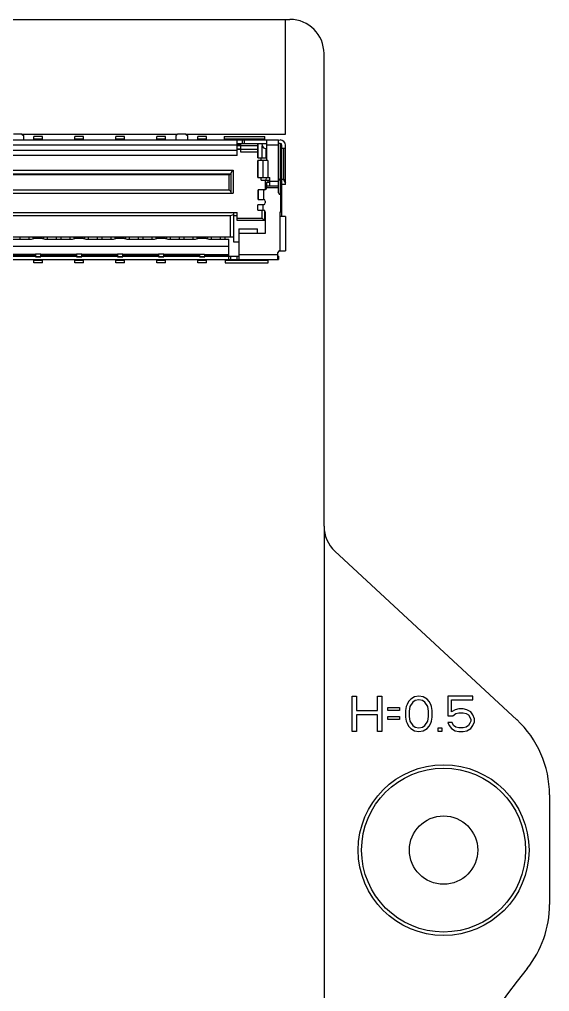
# Model space of a CAD drawing. Header units: millimetres. Extents: x 0 to 594, y 0 to 420.
# Drawn here: x 154.33 to 169.84, y 246.44 to 274.91 of the extents above; entities that cross this region are included whole.
import ezdxf

# ---------------------------------------------------------------- set-up
doc = ezdxf.new("R2010")
doc.units = ezdxf.units.MM
doc.header["$LTSCALE"] = 32.67
doc.layers.get('0').update_dxf_attribs({"linetype": 'CONTINUOUS'})

msp = doc.modelspace()

# ---------------------------------------------------------------- linework, layer by layer
at = {"color": 7, "linetype": 'CONTINUOUS'}
for p, q in [((138.441, 274.913), (162.241, 274.913)), ((163.241, 260.07), (163.241, 273.913)), ((143.041, 271.383), (161.911, 271.383)), ((154.401, 271.553), (154.151, 271.553)), ((154.401, 271.553), (154.451, 271.503)), ((154.451, 271.383), (154.451, 271.503)), ((154.751, 271.383), (154.751, 271.483)), ((155.001, 271.483), (154.751, 271.483)), ((155.001, 271.383), (155.001, 271.483)), ((155.951, 271.383), (155.951, 271.483)), ((156.201, 271.483), (155.951, 271.483)), ((156.201, 271.383), (156.201, 271.483)), ((157.151, 271.383), (157.151, 271.483)), ((157.401, 271.483), (157.151, 271.483)), ((157.401, 271.383), (157.401, 271.483)), ((158.351, 271.383), (158.351, 271.483)), ((158.601, 271.483), (158.351, 271.483)), ((158.601, 271.383), (158.601, 271.483)), ((158.901, 271.503), (158.951, 271.553)), ((158.901, 271.503), (158.901, 271.383)), ((159.201, 271.553), (158.951, 271.553)), ((159.201, 271.553), (159.251, 271.503)), ((159.251, 271.383), (159.251, 271.503)), ((159.551, 271.383), (159.551, 271.483)), ((159.801, 271.483), (159.551, 271.483)), ((159.801, 271.383), (159.801, 271.483)), ((160.321, 271.483), (160.321, 271.383)), ((160.321, 271.483), (161.511, 271.483)), ((160.701, 270.933), (160.701, 271.383)), ((160.851, 271.283), (160.851, 271.383)), ((161.511, 271.383), (161.511, 271.483)), ((161.561, 271.383), (161.561, 270.783)), ((161.911, 271.382), (161.961, 271.383)), ((161.911, 269.833), (161.911, 271.382)), ((160.701, 271.283), (161.561, 271.283)), ((160.701, 271.263), (160.801, 271.263)), ((161.301, 271.213), (160.701, 271.213)), ((160.801, 271.113), (160.701, 271.113)), ((160.801, 271.1), (160.701, 271.1)), ((160.801, 271.283), (160.801, 271.033)), ((161.301, 271.103), (160.801, 271.103)), ((161.301, 270.863), (161.301, 271.283)), ((161.422, 271.283), (161.435, 271.214)), ((161.534, 271.133), (161.561, 271.133)), ((161.961, 271.283), (161.911, 271.283)), ((161.961, 271.283), (161.961, 269.783)), ((162.011, 269.143), (162.011, 271.233)), ((162.111, 271.133), (162.011, 271.133)), ((162.061, 270.233), (162.061, 271.133)), ((162.111, 270.083), (162.111, 271.233)), ((160.701, 270.933), (144.251, 270.933)), ((160.801, 271.033), (161.301, 271.033)), ((161.301, 270.863), (161.553, 270.863)), ((161.401, 270.783), (161.401, 270.863)), ((161.553, 270.863), (161.553, 270.783)), ((144.371, 270.503), (160.582, 270.503)), ((160.582, 270.503), (160.582, 269.823)), ((161.301, 270.283), (161.301, 270.783)), ((161.601, 270.783), (161.301, 270.783)), ((160.554, 270.489), (160.518, 270.4)), ((161.301, 270.283), (161.651, 270.283)), ((161.401, 270.203), (161.401, 270.283)), ((161.549, 270.283), (161.534, 270.203)), ((161.651, 270.033), (161.651, 270.283)), ((161.961, 270.203), (161.911, 270.253)), ((161.401, 270.203), (161.651, 270.203)), ((161.531, 269.928), (161.531, 270.203)), ((161.561, 270.133), (161.561, 269.973)), ((161.651, 270.133), (161.561, 270.133)), ((161.911, 270.033), (161.561, 270.033)), ((161.601, 270.203), (161.601, 270.133)), ((162.011, 270.203), (161.911, 270.203)), ((162.111, 270.083), (162.011, 270.083)), ((144.371, 269.823), (160.582, 269.823)), ((161.309, 269.643), (161.309, 269.923)), ((161.511, 269.923), (161.309, 269.923)), ((161.961, 269.783), (162.011, 269.783)), ((161.981, 269.283), (161.981, 269.783)), ((161.301, 269.328), (161.301, 269.488)), ((161.471, 269.488), (161.301, 269.488)), ((161.309, 269.643), (161.471, 269.643)), ((161.521, 269.593), (161.521, 269.538)), ((144.251, 269.263), (160.701, 269.263)), ((160.501, 269.163), (144.451, 269.163)), ((160.601, 269.199), (160.501, 269.163)), ((160.501, 268.543), (160.501, 269.163)), ((160.601, 268.393), (160.601, 269.263)), ((160.701, 269.163), (160.601, 269.163)), ((160.701, 269.023), (160.701, 269.263)), ((160.701, 269.093), (161.431, 269.093)), ((161.301, 269.328), (161.471, 269.328)), ((161.431, 269.093), (161.431, 269.328)), ((161.501, 269.023), (161.431, 269.093)), ((161.501, 269.318), (161.501, 269.023)), ((161.521, 269.278), (161.521, 268.643)), ((161.961, 269.143), (161.961, 269.283)), ((161.961, 269.283), (162.011, 269.283)), ((162.111, 269.143), (161.961, 269.143)), ((162.111, 269.143), (162.111, 268.133)), ((161.501, 269.023), (160.701, 269.023)), ((144.351, 268.543), (160.601, 268.543)), ((154.351, 268.481), (154.351, 268.543)), ((154.601, 268.543), (154.601, 268.481)), ((154.726, 268.492), (154.726, 268.543)), ((155.026, 268.543), (155.026, 268.492)), ((155.151, 268.481), (155.151, 268.543)), ((155.401, 268.543), (155.401, 268.481)), ((155.551, 268.481), (155.551, 268.543)), ((155.801, 268.543), (155.801, 268.481)), ((155.926, 268.492), (155.926, 268.543)), ((156.226, 268.543), (156.226, 268.492)), ((156.351, 268.481), (156.351, 268.543)), ((156.601, 268.543), (156.601, 268.481)), ((156.751, 268.481), (156.751, 268.543)), ((157.001, 268.543), (157.001, 268.481)), ((157.126, 268.492), (157.126, 268.543)), ((157.426, 268.543), (157.426, 268.492)), ((157.551, 268.481), (157.551, 268.543)), ((157.801, 268.543), (157.801, 268.481)), ((157.951, 268.481), (157.951, 268.543)), ((158.201, 268.543), (158.201, 268.481)), ((158.326, 268.492), (158.326, 268.543)), ((158.626, 268.543), (158.626, 268.492)), ((158.751, 268.481), (158.751, 268.543)), ((159.001, 268.543), (159.001, 268.481)), ((159.151, 268.481), (159.151, 268.543)), ((159.401, 268.543), (159.401, 268.481)), ((159.526, 268.492), (159.526, 268.543)), ((159.826, 268.543), (159.826, 268.492)), ((159.951, 268.481), (159.951, 268.543)), ((160.201, 268.543), (160.201, 268.481)), ((160.351, 268.481), (160.351, 268.543)), ((160.746, 268.785), (160.746, 267.883)), ((160.746, 268.785), (161.296, 268.785)), ((161.296, 268.643), (161.296, 268.785)), ((161.521, 268.643), (161.296, 268.643)), ((153.871, 268.481), (154.681, 268.481)), ((154.681, 268.481), (154.751, 268.499)), ((154.751, 268.508), (155.001, 268.508)), ((154.751, 268.507), (154.751, 268.499)), ((155.001, 268.499), (155.001, 268.507)), ((155.001, 268.499), (155.071, 268.481)), ((155.071, 268.481), (155.881, 268.481)), ((155.881, 268.481), (155.951, 268.499)), ((155.951, 268.508), (156.201, 268.508)), ((155.951, 268.507), (155.951, 268.499)), ((156.201, 268.499), (156.201, 268.507)), ((156.201, 268.499), (156.271, 268.481)), ((156.271, 268.481), (157.081, 268.481)), ((157.081, 268.481), (157.151, 268.499)), ((157.151, 268.508), (157.401, 268.508)), ((157.151, 268.507), (157.151, 268.499)), ((157.401, 268.499), (157.401, 268.507)), ((157.401, 268.499), (157.471, 268.481)), ((157.471, 268.481), (158.281, 268.481)), ((158.281, 268.481), (158.351, 268.499)), ((158.351, 268.508), (158.601, 268.508)), ((158.351, 268.507), (158.351, 268.499)), ((158.601, 268.499), (158.601, 268.507)), ((158.601, 268.499), (158.671, 268.481)), ((158.671, 268.481), (159.481, 268.481)), ((159.481, 268.481), (159.551, 268.499)), ((159.551, 268.508), (159.801, 268.508)), ((159.551, 268.507), (159.551, 268.499)), ((159.801, 268.499), (159.801, 268.507)), ((159.801, 268.499), (159.871, 268.481)), ((159.871, 268.481), (160.451, 268.481)), ((160.451, 267.883), (160.451, 268.481)), ((160.746, 268.393), (160.601, 268.393)), ((154.801, 268.033), (153.751, 268.033)), ((154.801, 268.035), (154.801, 267.964)), ((154.951, 268.035), (154.801, 268.035)), ((154.801, 267.964), (154.951, 267.964)), ((154.951, 267.964), (154.951, 268.035)), ((156.001, 268.033), (154.951, 268.033)), ((156.001, 268.035), (156.001, 267.964)), ((156.151, 268.035), (156.001, 268.035)), ((156.001, 267.964), (156.151, 267.964)), ((156.151, 267.964), (156.151, 268.035)), ((157.201, 268.033), (156.151, 268.033)), ((157.201, 268.035), (157.201, 267.964)), ((157.351, 268.035), (157.201, 268.035)), ((157.201, 267.964), (157.351, 267.964)), ((157.351, 267.964), (157.351, 268.035)), ((158.401, 268.033), (157.351, 268.033)), ((158.401, 268.035), (158.401, 267.964)), ((158.551, 268.035), (158.401, 268.035)), ((158.401, 267.964), (158.551, 267.964)), ((158.551, 267.964), (158.551, 268.035)), ((159.601, 268.033), (158.551, 268.033)), ((159.601, 268.035), (159.601, 267.964)), ((159.601, 267.964), (159.751, 267.964)), ((159.751, 268.033), (160.451, 268.033)), ((159.751, 267.964), (159.751, 268.032)), ((160.451, 267.983), (160.746, 267.983)), ((161.891, 267.883), (161.891, 268.083)), ((161.911, 267.983), (161.893, 267.983)), ((161.911, 267.983), (161.911, 267.883)), ((161.941, 268.133), (162.111, 268.133)), ((143.061, 267.883), (161.891, 267.883)), ((154.751, 267.783), (154.751, 267.883)), ((155.001, 267.783), (154.751, 267.783)), ((155.001, 267.783), (155.001, 267.883)), ((155.951, 267.783), (155.951, 267.883)), ((156.201, 267.783), (155.951, 267.783)), ((156.201, 267.783), (156.201, 267.883)), ((157.151, 267.783), (157.151, 267.883)), ((157.401, 267.783), (157.151, 267.783)), ((157.401, 267.783), (157.401, 267.883)), ((158.351, 267.783), (158.351, 267.883)), ((158.601, 267.783), (158.351, 267.783)), ((158.601, 267.783), (158.601, 267.883)), ((159.551, 267.783), (159.551, 267.883)), ((159.801, 267.783), (159.551, 267.783)), ((159.801, 267.783), (159.801, 267.883)), ((160.351, 267.883), (160.351, 267.783)), ((160.351, 267.783), (161.611, 267.783)), ((161.611, 267.783), (161.611, 267.883)), ((161.901, 267.883), (161.911, 267.883)), ((163.561, 259.337), (168.881, 254.403)), ((169.841, 252.204), (169.841, 248.988))]:
    msp.add_line(p, q, dxfattribs=at)
at = {"color": 40, "linetype": 'CONTINUOUS'}
for p, q in [((162.111, 271.553), (162.111, 274.913)), ((154.401, 271.553), (158.951, 271.553)), ((159.201, 271.553), (162.111, 271.553)), ((163.241, 260.07), (163.241, 233.598))]:
    msp.add_line(p, q, dxfattribs=at)
at = {"color": 9, "linetype": 'CONTINUOUS'}
for p, q in [((154.751, 271.413), (155.001, 271.413)), ((155.951, 271.413), (156.201, 271.413)), ((157.151, 271.413), (157.401, 271.413)), ((158.351, 271.413), (158.601, 271.413)), ((159.551, 271.413), (159.801, 271.413)), ((160.321, 271.413), (161.511, 271.413)), ((160.901, 271.383), (160.901, 271.283)), ((160.701, 271.233), (144.251, 271.233)), ((144.251, 271.083), (160.701, 271.083)), ((161.304, 271.283), (161.304, 270.863)), ((161.435, 270.863), (161.435, 271.214)), ((161.534, 271.133), (161.534, 270.863)), ((161.911, 271.233), (161.561, 271.233)), ((161.304, 270.783), (161.304, 270.283)), ((161.455, 270.283), (161.455, 270.783)), ((161.601, 270.783), (161.601, 270.283)), ((160.554, 270.489), (144.399, 270.489)), ((144.445, 270.391), (160.508, 270.391)), ((160.469, 270.363), (144.484, 270.363)), ((160.469, 269.923), (160.469, 270.363)), ((160.518, 270.4), (160.518, 269.842)), ((162.011, 270.233), (162.061, 270.233)), ((161.911, 269.983), (161.561, 269.983)), ((161.651, 270.179), (161.911, 270.179)), ((144.484, 269.923), (160.469, 269.923)), ((161.327, 269.643), (161.327, 269.923)), ((161.471, 269.923), (161.471, 269.643)), ((161.451, 269.488), (161.451, 269.328)), ((161.961, 268.133), (161.961, 269.143)), ((161.296, 268.643), (160.746, 268.643)), ((144.501, 268.27), (160.451, 268.27)), ((155.001, 268.506), (154.751, 268.506)), ((156.201, 268.506), (155.951, 268.506)), ((157.401, 268.506), (157.151, 268.506)), ((158.601, 268.506), (158.351, 268.506)), ((159.801, 268.506), (159.551, 268.506)), ((154.801, 268), (153.751, 268)), ((153.751, 267.982), (154.801, 267.982)), ((154.801, 267.971), (154.951, 267.971)), ((156.001, 268), (154.951, 268)), ((154.951, 267.982), (156.001, 267.982)), ((156.001, 267.971), (156.151, 267.971)), ((157.201, 268), (156.151, 268)), ((156.151, 267.982), (157.201, 267.982)), ((157.201, 267.971), (157.351, 267.971)), ((158.401, 268), (157.351, 268)), ((157.351, 267.982), (158.401, 267.982)), ((158.401, 267.971), (158.551, 267.971)), ((159.601, 268), (158.551, 268)), ((158.551, 267.982), (159.601, 267.982)), ((159.601, 267.971), (159.751, 267.971)), ((160.451, 268), (159.751, 268)), ((159.751, 267.982), (160.451, 267.982)), ((160.501, 267.983), (160.501, 267.883)), ((160.696, 267.883), (160.696, 267.983)), ((160.746, 268.033), (161.891, 268.033)), ((161.901, 267.983), (161.901, 267.883)), ((155.001, 267.853), (154.751, 267.853)), ((156.201, 267.853), (155.951, 267.853)), ((157.401, 267.853), (157.151, 267.853)), ((158.601, 267.853), (158.351, 267.853)), ((159.801, 267.853), (159.551, 267.853)), ((161.611, 267.853), (160.351, 267.853))]:
    msp.add_line(p, q, dxfattribs=at)
at = {"color": 4, "linetype": 'CONTINUOUS'}
for p, q in [((164.067, 254.055), (164.067, 255.094)), ((164.067, 255.094), (164.196, 255.094)), ((164.196, 255.094), (164.196, 254.674)), ((164.803, 254.674), (164.803, 255.094)), ((164.803, 255.094), (164.933, 255.094)), ((164.933, 255.094), (164.933, 254.055)), ((165.67, 254.851), (165.648, 254.785)), ((165.713, 254.94), (165.67, 254.851)), ((165.778, 255.006), (165.713, 254.94)), ((165.843, 254.917), (165.756, 254.785)), ((165.886, 255.072), (165.778, 255.006)), ((165.908, 254.962), (165.843, 254.917)), ((166.016, 255.094), (165.886, 255.072)), ((166.016, 254.984), (165.908, 254.962)), ((166.146, 255.072), (166.016, 255.094)), ((166.125, 254.962), (166.016, 254.984)), ((166.19, 254.917), (166.125, 254.962)), ((166.255, 255.006), (166.146, 255.072)), ((166.276, 254.785), (166.19, 254.917)), ((166.32, 254.94), (166.255, 255.006)), ((166.363, 254.851), (166.32, 254.94)), ((166.385, 254.785), (166.363, 254.851)), ((166.861, 255.094), (166.861, 254.519)), ((167.598, 255.094), (166.861, 255.094)), ((166.97, 254.63), (166.97, 254.984)), ((166.97, 254.984), (167.598, 254.984)), ((167.598, 254.984), (167.598, 255.094)), ((164.196, 254.674), (164.803, 254.674)), ((165.106, 254.674), (165.106, 254.763)), ((165.106, 254.763), (165.453, 254.763)), ((165.453, 254.674), (165.106, 254.674)), ((165.453, 254.763), (165.453, 254.674)), ((165.648, 254.785), (165.626, 254.674)), ((165.626, 254.674), (165.626, 254.475)), ((165.756, 254.785), (165.735, 254.652)), ((165.735, 254.652), (165.735, 254.497)), ((166.298, 254.652), (166.276, 254.785)), ((166.298, 254.497), (166.298, 254.652)), ((166.406, 254.674), (166.385, 254.785)), ((166.406, 254.475), (166.406, 254.674)), ((167.078, 254.696), (166.97, 254.63)), ((167.013, 254.519), (167.1, 254.586)), ((167.186, 254.718), (167.078, 254.696)), ((167.1, 254.586), (167.186, 254.608)), ((167.316, 254.718), (167.186, 254.718)), ((167.186, 254.608), (167.316, 254.608)), ((167.425, 254.696), (167.316, 254.718)), ((167.316, 254.608), (167.403, 254.586)), ((167.403, 254.586), (167.468, 254.541)), ((167.533, 254.63), (167.425, 254.696)), ((167.598, 254.541), (167.533, 254.63)), ((164.196, 254.541), (164.196, 254.055)), ((164.803, 254.541), (164.196, 254.541)), ((164.803, 254.055), (164.803, 254.541)), ((165.106, 254.409), (165.106, 254.497)), ((165.106, 254.497), (165.453, 254.497)), ((165.453, 254.409), (165.106, 254.409)), ((165.453, 254.497), (165.453, 254.409)), ((165.626, 254.475), (165.648, 254.364)), ((165.648, 254.364), (165.67, 254.298)), ((165.67, 254.298), (165.713, 254.209)), ((165.735, 254.497), (165.756, 254.364)), ((165.756, 254.364), (165.843, 254.232)), ((166.19, 254.232), (166.276, 254.364)), ((166.276, 254.364), (166.298, 254.497)), ((166.32, 254.209), (166.363, 254.298)), ((166.363, 254.298), (166.385, 254.364)), ((166.385, 254.364), (166.406, 254.475)), ((166.861, 254.519), (167.013, 254.519)), ((166.861, 254.32), (166.905, 254.232)), ((166.991, 254.32), (166.861, 254.32)), ((167.035, 254.232), (166.991, 254.32)), ((167.468, 254.541), (167.511, 254.475)), ((167.511, 254.298), (167.468, 254.232)), ((167.511, 254.475), (167.533, 254.409)), ((167.533, 254.364), (167.511, 254.298)), ((167.533, 254.409), (167.533, 254.364)), ((167.641, 254.431), (167.598, 254.541)), ((167.598, 254.232), (167.641, 254.342)), ((167.641, 254.342), (167.641, 254.431)), ((164.196, 254.055), (164.067, 254.055)), ((164.933, 254.055), (164.803, 254.055)), ((165.713, 254.209), (165.778, 254.143)), ((165.778, 254.143), (165.886, 254.077)), ((165.843, 254.232), (165.908, 254.187)), ((165.886, 254.077), (166.016, 254.055)), ((165.908, 254.187), (166.016, 254.165)), ((166.016, 254.165), (166.125, 254.187)), ((166.016, 254.055), (166.146, 254.077)), ((166.125, 254.187), (166.19, 254.232)), ((166.146, 254.077), (166.255, 254.143)), ((166.255, 254.143), (166.32, 254.209)), ((166.58, 254.055), (166.58, 254.165)), ((166.58, 254.165), (166.688, 254.165)), ((166.688, 254.055), (166.58, 254.055)), ((166.688, 254.165), (166.688, 254.055)), ((166.905, 254.232), (166.97, 254.143)), ((166.97, 254.143), (167.078, 254.077)), ((167.1, 254.187), (167.035, 254.232)), ((167.078, 254.077), (167.186, 254.055)), ((167.186, 254.165), (167.1, 254.187)), ((167.316, 254.165), (167.186, 254.165)), ((167.186, 254.055), (167.316, 254.055)), ((167.403, 254.187), (167.316, 254.165)), ((167.316, 254.055), (167.425, 254.077)), ((167.468, 254.232), (167.403, 254.187)), ((167.425, 254.077), (167.533, 254.143)), ((167.533, 254.143), (167.598, 254.232))]:
    msp.add_line(p, q, dxfattribs=at)
at = {"color": 7, "linetype": 'CONTINUOUS'}
for radius in [2.5, 2.4, 1]:
    msp.add_circle((166.741, 250.583), radius, dxfattribs=at)
for centre, radius, start, end in [((162.241, 273.913), 1, 0, 90), ((161.961, 271.233), 0.15, 0, 90), ((161.961, 271.233), 0.05, 0, 90), ((161.511, 269.973), 0.05, 270, 360), ((161.961, 269.833), 0.05, 180, 270), ((161.471, 269.593), 0.05, 0, 90), ((161.471, 269.538), 0.05, 270, 360), ((161.471, 269.278), 0.05, 0, 90), ((161.941, 268.083), 0.05, 90, 180), ((164.241, 260.07), 1, 180, 227.16), ((166.841, 252.204), 3, 0, 47.16), ((166.841, 248.988), 3, 321.3589, 360), ((191.601, 229.193), 28.7, 141.3589, 171.1719)]:
    msp.add_arc(centre, radius, start, end, dxfattribs=at)
for centre, major_axis, ratio, start_param, end_param in [((161.534, 271.233), (0.1, 0), 1, -2.946729, -1.570796), ((160.565, 270.303), (0, 0.2), 0.159664, 0, 0.380506), ((160.469, 270.403), (0.05, 0), 0.4, -0.67236, -0.158328), ((162.211, 270.233), (0, 0.15), 1, -4.712389, -3.87132), ((160.527, 269.923), (0, 0.1), 0.159664, -3.75889, -3.141593)]:
    msp.add_ellipse(centre, major_axis=major_axis, ratio=ratio, start_param=start_param, end_param=end_param, dxfattribs=at)
for points, knots in [([(160.469, 270.363), (160.476, 270.368), (160.486, 270.376), (160.499, 270.385), (160.505, 270.389), (160.508, 270.391)], [0, 0, 0, 0, 0.541256, 0.788872, 1, 1, 1, 1]), ([(160.469, 269.923), (160.479, 269.909), (160.494, 269.888), (160.511, 269.861), (160.517, 269.848), (160.518, 269.842)], [0, 0, 0, 0, 0.553491, 0.800492, 1, 1, 1, 1]), ([(159.601, 268.035), (159.614, 268.035), (159.633, 268.035), (159.658, 268.035), (159.677, 268.035), (159.696, 268.035), (159.715, 268.035), (159.733, 268.035), (159.746, 268.032), (159.751, 268.031)], [0, 0, 0, 0, 0.251555, 0.377351, 0.50305, 0.628845, 0.754969, 0.879874, 1, 1, 1, 1])]:
    msp.add_open_spline(points, degree=3, knots=knots, dxfattribs=at)

doc.saveas('drawing.dxf')
